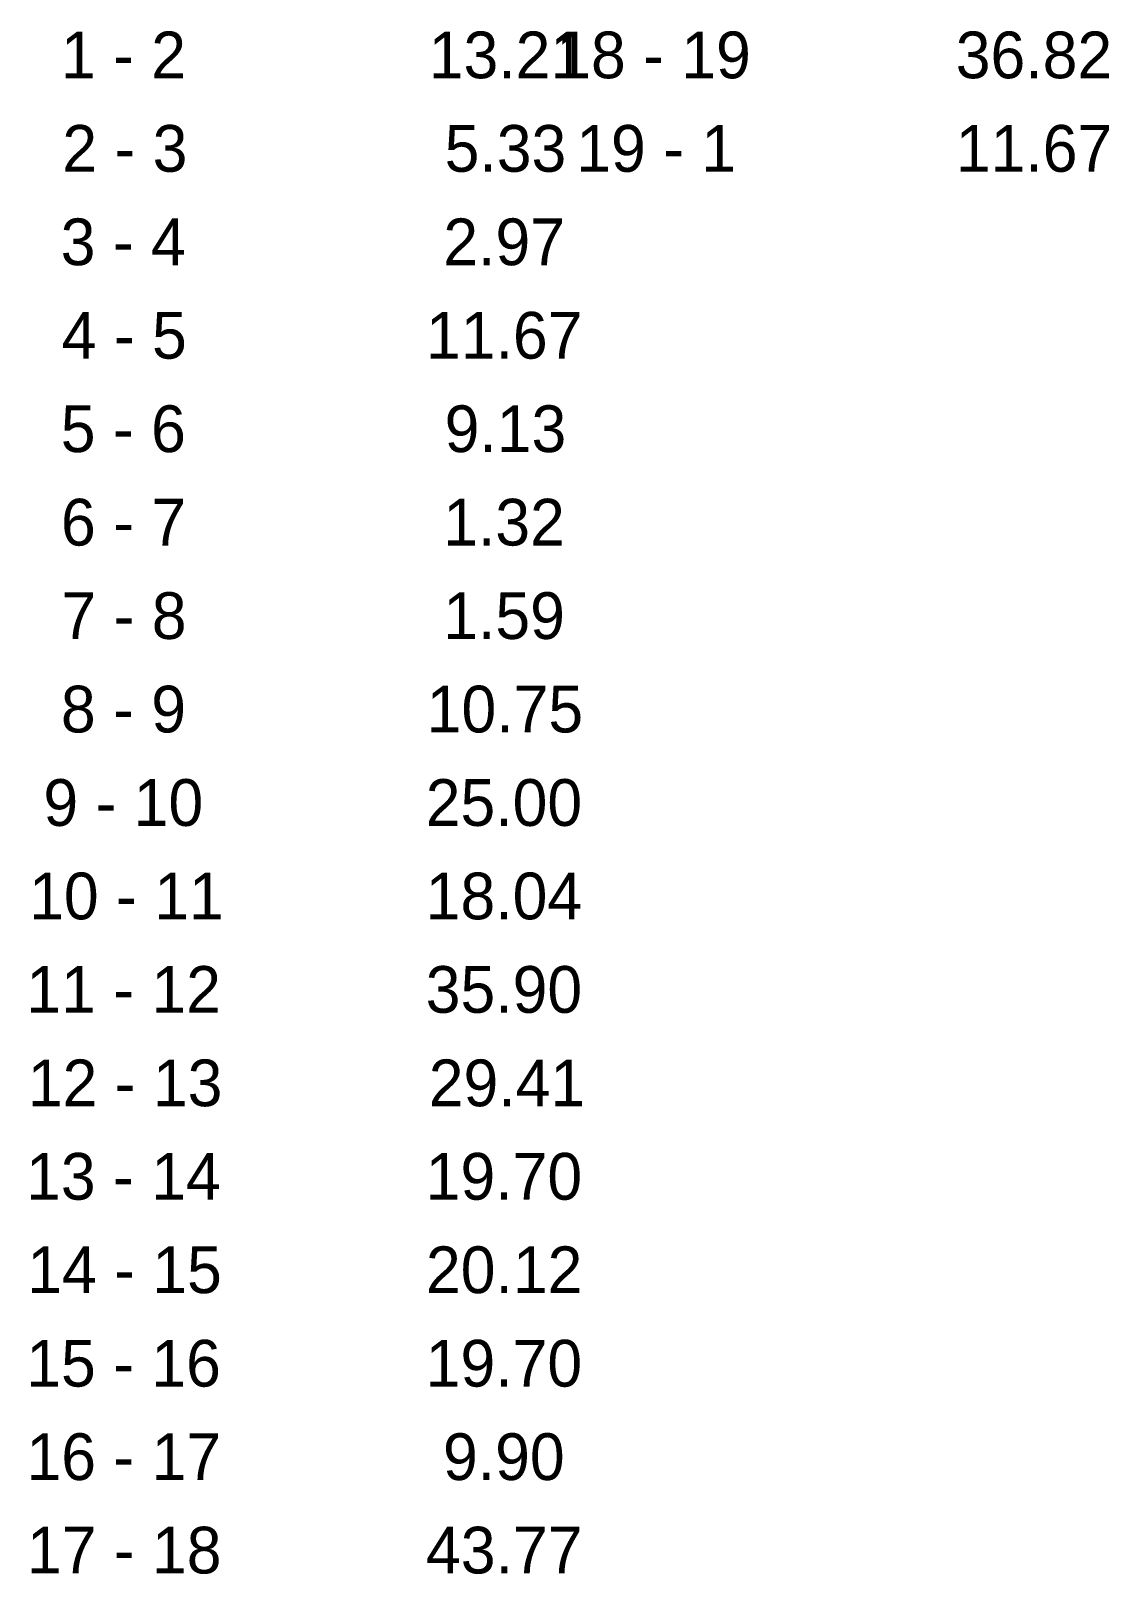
# Model space of a CAD drawing. Extents: x 531316 to 534827, y 1847230 to 1847902.
# Drawn here: x 531315.9 to 531454.3, y 1847230.4 to 1847428.6 of the extents above.
import ezdxf

# ---------------------------------------------------------------- set-up
doc = ezdxf.new("R2010")
doc.units = 0
doc.layers.add('Level 52', color=7, linetype='Continuous')

msp = doc.modelspace()

# ---------------------------------------------------------------- texts
at = {"layer": 'Level 52'}
for s, p in [('1 - 2', (531319.76, 1847422.48)), ('13.21', (531366.97, 1847422.48)), ('18 - 19', (531383.33, 1847422.48)), ('36.82', (531434.61, 1847422.48)), ('2 - 3', (531319.94, 1847410.48)), ('5.33', (531369.01, 1847410.48)), ('19 - 1', (531385.9, 1847410.48)), ('11.67', (531434.62, 1847410.48)), ('3 - 4', (531319.73, 1847398.48)), ('2.97', (531368.84, 1847398.48)), ('4 - 5', (531319.86, 1847386.48)), ('11.67', (531366.62, 1847386.48)), ('5 - 6', (531319.74, 1847374.48)), ('9.13', (531369.01, 1847374.48)), ('6 - 7', (531319.77, 1847362.48)), ('1.32', (531368.82, 1847362.48)), ('7 - 8', (531319.83, 1847350.48)), ('1.59', (531368.83, 1847350.48)), ('8 - 9', (531319.76, 1847338.48)), ('10.75', (531366.71, 1847338.48)), ('9 - 10', (531317.51, 1847326.48)), ('25.00', (531366.58, 1847326.48)), ('10 - 11', (531315.68, 1847314.48)), ('18.04', (531366.58, 1847314.48)), ('11 - 12', (531315.32, 1847302.48)), ('35.90', (531366.58, 1847302.48)), ('12 - 13', (531315.51, 1847290.48)), ('29.41', (531366.97, 1847290.48)), ('13 - 14', (531315.29, 1847278.48)), ('19.70', (531366.58, 1847278.48)), ('20.12', (531366.61, 1847266.48)), ('14 - 15', (531315.43, 1847266.48)), ('15 - 16', (531315.31, 1847254.48)), ('19.70', (531366.58, 1847254.48)), ('16 - 17', (531315.34, 1847242.48)), ('9.90', (531368.8, 1847242.48)), ('17 - 18', (531315.39, 1847230.48)), ('43.77', (531366.62, 1847230.48))]:
    msp.add_text(s, height=6, dxfattribs=at).set_placement(p)

doc.saveas('drawing.dxf')
